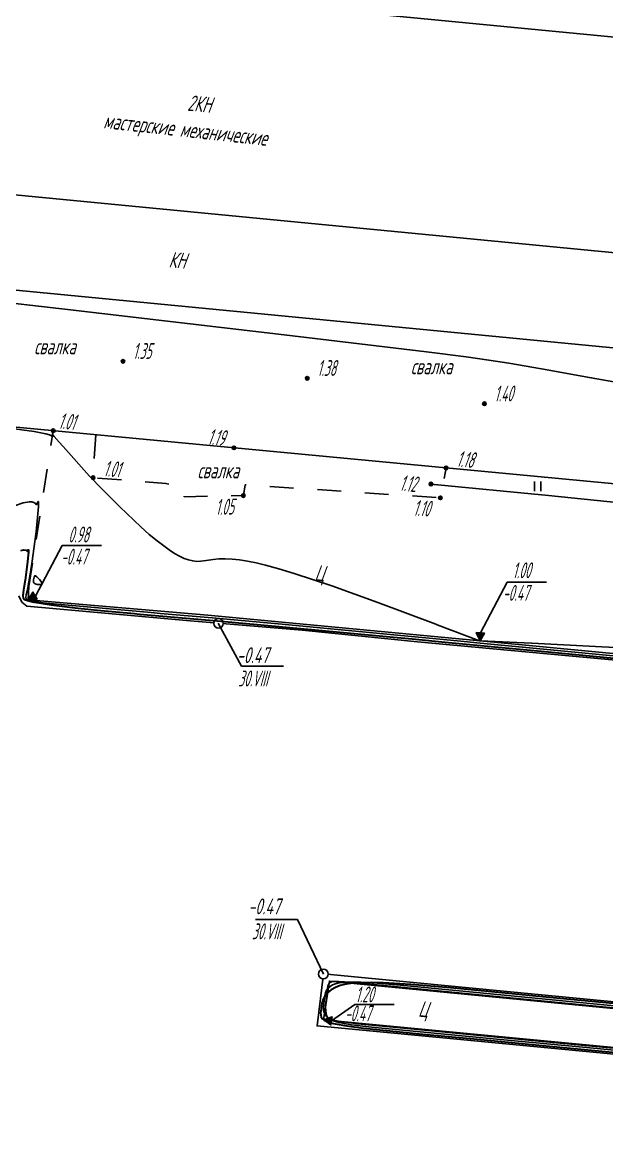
# Model space of a CAD drawing. Extents: x 1233805 to 1234355, y 654698 to 655114.
# Drawn here: x 1233875.7 to 1233912.5, y 654759.6 to 654830.3 of the extents above; entities that cross this region are included whole.
import ezdxf

# ---------------------------------------------------------------- set-up
doc = ezdxf.new("R2010")
doc.units = 0
doc.linetypes.add('ИИDash_15_15', pattern=[3, 1.5, -1.5])
for name, color, linetype, lineweight in [('ИИ_ГИДРОГРАФИЯ', 3, 'Continuous', 25), ('ИИ_ГОРИЗОНТАЛИ_ОСН', 32, 'Continuous', 25), ('ИИ_ГОРИЗОНТАЛИ_УТОЛЩ', 32, 'Continuous', 30), ('ИИ_ДОРОГИ_АД', 7, 'Continuous', 25), ('ИИ_ОГРАДЫ', 7, 'Continuous', 25), ('ИИ_ОТМЕТКИ', 7, 'Continuous', 25), ('ИИ_СООРУЖЕНИЕ', 7, 'Continuous', 25), ('ИИ_СТРОЕНИЕ', 7, 'Continuous', 25), ('ИИ_УГОДЬЯ', 7, 'Continuous', 25)]:
    doc.layers.add(name, color=color, linetype=linetype, lineweight=lineweight)
doc.styles.add('VNIPISIMPLEXCUR', font='simplex.shx', dxfattribs={"width": 0.8, "oblique": 15})
doc.styles.add('ГОСТ 2.304 КУРСИВ', font='cs_gost2304.shx', dxfattribs={"oblique": 15})
doc.linetypes.add('ИИ052801П', pattern='A,2,[39,3dservice.shx,S=0.8,R=0,X=0,Y=0],2', length=4)
doc.linetypes.add('ИИ054742_3', pattern='A,2,-0.5,[4,3dservice.shx,S=1,R=0,X=0,Y=0],-0.5,2', length=5)
doc.linetypes.add('ИИ054763', pattern='A,2.5,[23,3dservice.shx,S=0.85,R=45,X=0,Y=0],5,[23,3dservice.shx,S=0.85,R=225,X=0,Y=0],2.5', length=10)

# ---------------------------------------------------------------- blocks, each defined once
blk = doc.blocks.new('ИИ05401')
at = {"color": 0, "linetype": 'Continuous', "lineweight": 25}
for points in [[(-0.4, 1.2), (-0.4, 0)], [(0.4, 1.2), (0.4, 0)]]:
    blk.add_lwpolyline(points, dxfattribs=at)
blk = doc.blocks.new('PICKET')
at = {"color": 0, "linetype": 'Continuous', "lineweight": 25}
for p, q in [((-0.23, 0), (0.23, 0)), ((0, 0.23), (0, -0.23))]:
    blk.add_line(p, q, dxfattribs=at)
blk.add_circle((0, 0), 0.23, dxfattribs=at)
at = {"color": 0, "linetype": 'Continuous', "style": 'VNIPISIMPLEXCUR', "oblique": 15, "width": 0.8}
blk.add_attdef('OTMETKA', (1.25, 0.3), '', height=2, dxfattribs=at)
at = {"color": 8, "linetype": 'Continuous', "style": 'VNIPISIMPLEXCUR', "oblique": 15, "width": 0.8, "flags": 1}
blk.add_attdef('NOMER', (1.25, -2.7), '', height=2, dxfattribs=at)
blk = doc.blocks.new('ИИ05280')
at = {"linetype": 'Continuous'}
blk.add_hatch(color=0, dxfattribs=at).paths.add_polyline_path([(0.5, 1), (-0.53, 1), (0, 0)])
at = {"color": 0, "linetype": 'Continuous'}
blk.add_lwpolyline([(0, 0), (-0.53, 1), (0.5, 1), (0, 0)], dxfattribs=at)
at = {"color": 0, "linetype": 'Continuous', "style": 'VNIPISIMPLEXCUR', "oblique": 15, "width": 0.8}
for tag, p in [('TOP', (1.71, 4.43)), ('FOUNDATION', (1.71, 1))]:
    blk.add_attdef(tag, p, '', height=2, dxfattribs=at)
blk = doc.blocks.new('*U201')
at = {"color": 0, "linetype": 'ByBlock', "lineweight": -2}
for points in [[(0, 0), (3.38, 6.41)], [(3.38, 6.41), (8.33, 6.41)]]:
    blk.add_lwpolyline(points, dxfattribs=at)
blk = doc.blocks.new('*U213')
at = {"color": 0, "linetype": 'ByBlock', "lineweight": -2}
for points in [[(0, 0), (2.95, 2.08)], [(2.95, 2.08), (7.89, 2.08)]]:
    blk.add_lwpolyline(points, dxfattribs=at)
blk = doc.blocks.new('ИИ052131')
at = {"color": 7, "linetype": 'Continuous', "style": 'VNIPISIMPLEXCUR', "oblique": 15, "width": 0.8}
for tag, p in [('HEIGHT', (1.3, 0.7)), ('DATE', (1.3, -2.7))]:
    blk.add_attdef(tag, p, '', height=2, dxfattribs=at)
at = {"color": 0, "linetype": 'Continuous', "lineweight": 25}
blk.add_wipeout([(-0.53, -0.28), (-0.47, -0.38), (-0.38, -0.47), (-0.28, -0.53), (-0.18, -0.58), (-0.06, -0.6), (0.06, -0.6), (0.18, -0.58), (0.28, -0.53), (0.38, -0.47), (0.47, -0.38), (0.53, -0.28), (0.58, -0.18), (0.6, -0.06), (0.6, 0.06), (0.58, 0.18), (0.53, 0.28), (0.47, 0.38), (0.38, 0.47), (0.28, 0.53), (0.18, 0.58), (0.06, 0.6), (-0.06, 0.6), (-0.18, 0.58), (-0.28, 0.53), (-0.38, 0.47), (-0.47, 0.38), (-0.53, 0.28), (-0.58, 0.18), (-0.6, 0.06), (-0.6, -0.06), (-0.58, -0.18)], dxfattribs=at)
blk.add_circle((0, 0), 0.6, dxfattribs=at)
blk = doc.blocks.new('*U215')
at = {"color": 0, "linetype": 'ByBlock', "lineweight": -2}
for points in [[(0, 0), (2.94, -5.41)], [(2.94, -5.41), (8.23, -5.41)]]:
    blk.add_lwpolyline(points, dxfattribs=at)
blk = doc.blocks.new('*U217')
at = {"color": 0, "linetype": 'ByBlock', "lineweight": -2}
for points in [[(-3.24, 6.87), (-8.53, 6.87)], [(0, 0), (-3.24, 6.87)]]:
    blk.add_lwpolyline(points, dxfattribs=at)

msp = doc.modelspace()

# ---------------------------------------------------------------- linework, layer by layer
at = {"layer": 'ИИ_ГИДРОГРАФИЯ', "flags": 128}
msp.add_lwpolyline([(1233875.468, 654794.116), (1233875.671, 654793.732), (1233875.974, 654793.46), (1233886.265, 654792.536), (1233893.322, 654791.949), (1233900.581, 654791.226), (1233917.153, 654789.679), (1233923.464, 654789.052), (1233921.683, 654771.835), (1233921.287, 654767.734), (1233894.66, 654770.284), (1233894.264, 654767.011), (1233920.906, 654764.47), (1233919.089, 654745.178), (1233916.887, 654721.798), (1233915.746, 654709.852), (1233916.454, 654709.562), (1233916.386, 654708.843), (1233915.839, 654708.723), (1233915.821, 654706.399), (1233916.079, 654704.831), (1233915.34, 654702.544), (1233901.558, 654703.792), (1233901.143, 654699.842)], dxfattribs=at)
at = {"layer": 'ИИ_ГОРИЗОНТАЛИ_ОСН', "elevation": 1.5, "flags": 128}
msp.add_lwpolyline([(1233866.984, 654813.491), (1233878.736, 654812.157), (1233892.199, 654810.58), (1233901.166, 654809.5), (1233903.666, 654809.183), (1233905.083, 654808.986), (1233906.349, 654808.784), (1233908.408, 654808.422), (1233911.538, 654807.868), (1233915.699, 654807.123), (1233915.965, 654807.075), (1233917.39, 654806.827), (1233918.519, 654806.679), (1233919.859, 654806.554), (1233921.722, 654806.413), (1233922.444, 654806.362)], dxfattribs=at)
at = {"layer": 'ИИ_ГОРИЗОНТАЛИ_ОСН', "elevation": 0.5, "flags": 128}
msp.add_lwpolyline([(1233876.396, 654795.126), (1233876.434, 654795.297), (1233876.481, 654795.385), (1233876.531, 654795.389), (1233876.604, 654795.325), (1233876.61, 654795.318), (1233876.688, 654795.238), (1233876.769, 654795.158), (1233876.93, 654794.969), (1233876.954, 654794.906), (1233876.942, 654794.863), (1233876.879, 654794.835), (1233876.766, 654794.828), (1233876.626, 654794.846), (1233876.506, 654794.882), (1233876.441, 654794.921), (1233876.403, 654794.972), (1233876.389, 654795.036), (1233876.396, 654795.126)], close=True, dxfattribs=at)
at = {"layer": 'ИИ_ДОРОГИ_АД', "linetype": 'ИИDash_15_15', "flags": 128}
for points in [[(1233876.094, 654794.705), (1233877.638, 654804.53)], [(1233880.317, 654804.276), (1233880.157, 654801.564), (1233884.735, 654801.204), (1233885.895, 654800.889), (1233885.895, 654800.364), (1233889.619, 654800.446), (1233889.734, 654801.119), (1233902.031, 654800.3), (1233902.392, 654802.185)]]:
    msp.add_lwpolyline(points, dxfattribs=at)
at = {"layer": 'ИИ_ОГРАДЫ', "linetype": 'ИИ054763', "flags": 128}
msp.add_lwpolyline([(1233938.009, 654799.48), (1233937.47, 654799.534), (1233937.393, 654798.916), (1233925.237, 654800.021), (1233867.307, 654805.509), (1233834.356, 654808.515)], dxfattribs=at)
at = {"layer": 'ИИ_ОГРАДЫ', "linetype": 'ИИ054742_3', "flags": 128}
msp.add_lwpolyline([(1233901.436, 654801.162), (1233908.845, 654800.457), (1233920.479, 654799.253), (1233937.001, 654797.613)], dxfattribs=at)
at = {"layer": 'ИИ_СООРУЖЕНИЕ', "linetype": 'ИИ052801П', "flags": 128}
msp.add_lwpolyline([(1233876.094, 654794.705), (1233876.07, 654793.869), (1233887.375, 654792.893), (1233904.534, 654791.287), (1233923.908, 654789.433), (1233923.24, 654783.013), (1233922.31, 654774.173), (1233921.662, 654767.271), (1233895.041, 654769.836), (1233894.678, 654767.394), (1233921.365, 654764.842), (1233919.463, 654744.55), (1233916.188, 654710.217), (1233916.712, 654709.887)], dxfattribs=at)
at = {"layer": 'ИИ_СТРОЕНИЕ'}
for points in [[(1233842.145, 654836.196), (1233842.739, 654842.336), (1233932.993, 654833.612), (1233932.4, 654827.472)], [(1233842.145, 654836.196), (1233932.4, 654827.472), (1233931.097, 654813.994), (1233840.842, 654822.718)], [(1233931.097, 654813.994), (1233930.522, 654808.044), (1233840.267, 654816.768), (1233840.842, 654822.718)]]:
    msp.add_lwpolyline(points, close=True, dxfattribs=at)

# ---------------------------------------------------------------- block references
at = {"layer": 'ИИ_ОТМЕТКИ'}
ref = msp.add_blockref('PICKET', (1233882.037, 654808.906, 1.346), dxfattribs=dict(at, xscale=0.5, yscale=0.5, zscale=0.5))
ref.add_attrib('OTMETKA', '1.35', (1233882.662, 654809.056, 1.346), dxfattribs={"layer": '0', "color": 0, "linetype": 'Continuous', "height": 1, "style": 'ГОСТ 2.304 КУРСИВ', "oblique": 15, "width": 0.65})
ref = msp.add_blockref('PICKET', (1233893.646, 654807.834, 1.382), dxfattribs=dict(at, xscale=0.5, yscale=0.5, zscale=0.5))
ref.add_attrib('OTMETKA', '1.38', (1233894.271, 654807.984, 1.382), dxfattribs={"layer": '0', "color": 0, "linetype": 'Continuous', "height": 1, "style": 'ГОСТ 2.304 КУРСИВ', "oblique": 15, "width": 0.65})
ref = msp.add_blockref('PICKET', (1233904.81, 654806.227, 1.396), dxfattribs=dict(at, xscale=0.5, yscale=0.5, zscale=0.5))
ref.add_attrib('OTMETKA', '1.40', (1233905.435, 654806.377, 1.396), dxfattribs={"layer": '0', "color": 0, "linetype": 'Continuous', "height": 1, "style": 'ГОСТ 2.304 КУРСИВ', "oblique": 15, "width": 0.65})
ref = msp.add_blockref('PICKET', (1233877.638, 654804.53, 1.011), dxfattribs=dict(at, xscale=0.5, yscale=0.5, zscale=0.5))
ref.add_attrib('OTMETKA', '1.01', (1233877.945, 654804.664, 1.011), dxfattribs={"layer": '0', "color": 0, "linetype": 'Continuous', "height": 1, "rotation": 354.58853, "style": 'ГОСТ 2.304 КУРСИВ', "oblique": 15, "width": 0.65})
ref = msp.add_blockref('PICKET', (1233889.027, 654803.451, 1.192), dxfattribs=dict(at, xscale=0.5, yscale=0.5, zscale=0.5))
ref.add_attrib('OTMETKA', '1.19', (1233887.345, 654803.668, 1.192), dxfattribs={"layer": '0', "color": 0, "linetype": 'Continuous', "height": 1, "rotation": 354.58853, "style": 'ГОСТ 2.304 КУРСИВ', "oblique": 15, "width": 0.65})
ref = msp.add_blockref('PICKET', (1233902.392, 654802.185, 1.178), dxfattribs=dict(at, xscale=0.5, yscale=0.5, zscale=0.5))
ref.add_attrib('OTMETKA', '1.18', (1233903.029, 654802.276, 1.178), dxfattribs={"layer": '0', "color": 0, "linetype": 'Continuous', "height": 1, "rotation": 354.58853, "style": 'ГОСТ 2.304 КУРСИВ', "oblique": 15, "width": 0.65})
ref = msp.add_blockref('PICKET', (1233880.157, 654801.564, 1.007), dxfattribs=dict(at, xscale=0.5, yscale=0.5, zscale=0.5))
ref.add_attrib('OTMETKA', '1.01', (1233880.792, 654801.664, 1.007), dxfattribs={"layer": '0', "color": 0, "linetype": 'Continuous', "height": 1, "rotation": 355.49174, "style": 'ГОСТ 2.304 КУРСИВ', "oblique": 15, "width": 0.65})
ref = msp.add_blockref('PICKET', (1233901.436, 654801.162, 1.116), dxfattribs=dict(at, xscale=0.5, yscale=0.5, zscale=0.5))
ref.add_attrib('OTMETKA', '1.12', (1233899.442, 654800.754, 1.116), dxfattribs={"layer": '0', "color": 0, "linetype": 'Continuous', "height": 1, "rotation": 354.56664, "style": 'ГОСТ 2.304 КУРСИВ', "oblique": 15, "width": 0.65})
ref = msp.add_blockref('PICKET', (1233889.619, 654800.446, 1.049), dxfattribs=dict(at, xscale=0.5, yscale=0.5, zscale=0.5))
ref.add_attrib('OTMETKA', '1.05', (1233887.875, 654799.225, 1.049), dxfattribs={"layer": '0', "color": 0, "linetype": 'Continuous', "height": 1, "rotation": 1.26161, "style": 'ГОСТ 2.304 КУРСИВ', "oblique": 15, "width": 0.65})
ref = msp.add_blockref('PICKET', (1233902.031, 654800.3, 1.104), dxfattribs=dict(at, xscale=0.5, yscale=0.5, zscale=0.5))
ref.add_attrib('OTMETKA', '1.10', (1233900.308, 654799.181, 1.104), dxfattribs={"layer": '0', "color": 0, "linetype": 'Continuous', "height": 1, "rotation": 356.19112, "style": 'ГОСТ 2.304 КУРСИВ', "oblique": 15, "width": 0.65})
at = {"layer": 'ИИ_СООРУЖЕНИЕ'}
ref = msp.add_blockref('ИИ05280', (1233876.072, 654793.873, 0.98), dxfattribs=dict(at, xscale=0.4999999999999993, yscale=0.4999999999999993, zscale=0.4999999999999993, rotation=301.3169083356545))
ref.add_attrib('TOP', '0.98', (1233878.59, 654797.488, 0.98), dxfattribs={"layer": '0', "color": 0, "linetype": 'Continuous', "height": 1, "style": 'ГОСТ 2.304 КУРСИВ', "oblique": 15, "width": 0.65})
ref.add_attrib('FOUNDATION', '-0.47', (1233878.127, 654796.091, 0.98), dxfattribs={"layer": '0', "color": 0, "linetype": 'Continuous', "height": 1, "style": 'ГОСТ 2.304 КУРСИВ', "oblique": 15, "width": 0.65})
at = {"layer": 'ИИ_СООРУЖЕНИЕ', "color": 7, "xscale": 0.5, "yscale": 0.5, "zscale": 0.5}
for name, p in [('*U201', (1233876.524, 654794.092, 0.98)), ('*U201', (1233904.55, 654791.788, 1)), ('*U213', (1233895.177, 654767.323, 1.2))]:
    msp.add_blockref(name, p, dxfattribs=at)
at = {"layer": 'ИИ_СООРУЖЕНИЕ'}
ref = msp.add_blockref('ИИ05280', (1233904.532, 654791.289, 1), dxfattribs=dict(at, xscale=0.4999999999999993, yscale=0.4999999999999993, zscale=0.4999999999999993, rotation=356.9606921284141))
ref.add_attrib('TOP', '1.00', (1233906.576, 654795.232, 1), dxfattribs={"layer": '0', "color": 0, "linetype": 'Continuous', "height": 1, "style": 'ГОСТ 2.304 КУРСИВ', "oblique": 15, "width": 0.65})
ref.add_attrib('FOUNDATION', '-0.47', (1233905.964, 654793.81, 1), dxfattribs={"layer": '0', "color": 0, "linetype": 'Continuous', "height": 1, "style": 'ГОСТ 2.304 КУРСИВ', "oblique": 15, "width": 0.65})
ref = msp.add_blockref('ИИ05280', (1233894.682, 654767.394, 1.2), dxfattribs=dict(at, xscale=0.4999999999999994, yscale=0.4999999999999994, zscale=0.4999999999999994, rotation=260.8681650449649))
ref.add_attrib('TOP', '1.20', (1233896.683, 654768.495, 1.2), dxfattribs={"layer": '0', "color": 0, "linetype": 'Continuous', "height": 1, "style": 'ГОСТ 2.304 КУРСИВ', "oblique": 15, "width": 0.65})
ref.add_attrib('FOUNDATION', '-0.47', (1233896.012, 654767.298, 1.2), dxfattribs={"layer": '0', "color": 0, "linetype": 'Continuous', "height": 1, "style": 'ГОСТ 2.304 КУРСИВ', "oblique": 15, "width": 0.65})
at = {"layer": 'ИИ_УГОДЬЯ', "xscale": 0.5, "yscale": 0.5, "zscale": 0.5}
msp.add_blockref('ИИ05401', (1233908.166, 654800.727), dxfattribs=at)

# ---------------------------------------------------------------- texts
at = {"layer": 'ИИ_ДОРОГИ_АД', "style": 'ГОСТ 2.304 КУРСИВ', "oblique": 15, "width": 0.8}
for rotation, p in [(354.65298, (1233894.087, 654795.084)), (354.49598, (1233900.618, 654767.6))]:
    msp.add_text('Ц', height=1, rotation=rotation, dxfattribs=at).set_placement(p)
at = {"layer": 'ИИ_СТРОЕНИЕ', "style": 'ГОСТ 2.304 КУРСИВ', "oblique": 15, "width": 0.8}
for s, rotation, p in [('2КН', 354.47895, (1233886.063, 654824.707)), ('мастерские механические', 353.77738, (1233880.779, 654823.604)), ('КН', 354.47895, (1233884.897, 654814.837))]:
    msp.add_text(s, height=1, rotation=rotation, dxfattribs=at).set_placement(p)
at = {"layer": 'ИИ_УГОДЬЯ', "style": 'ГОСТ 2.304 КУРСИВ', "oblique": 15, "width": 0.8}
for p in [(1233876.442, 654809.346), (1233900.17, 654808.087), (1233886.733, 654801.528)]:
    msp.add_text('свалка', height=1, dxfattribs=at).set_placement(p)

# ---------------------------------------------------------------- next in the draw order: block references
at = {"layer": 'ИИ_ГИДРОГРАФИЯ'}
ref = msp.add_blockref('ИИ052131', (1233888.056, 654792.388, -0.47), dxfattribs=dict(at, xscale=0.5, yscale=0.5, zscale=0.5))
ref.add_attrib('HEIGHT', '-0.47', (1233889.2, 654789.882, -0.17), dxfattribs={"layer": '0', "color": 7, "linetype": 'Continuous', "height": 1, "style": 'ГОСТ 2.304 КУРСИВ', "oblique": 15, "width": 0.8})
ref.add_attrib('DATE', '30.VIII', (1233889.293, 654788.411), dxfattribs={"layer": '0', "color": 7, "linetype": 'Continuous', "height": 1, "style": 'ГОСТ 2.304 КУРСИВ', "oblique": 15, "width": 0.65})
ref = msp.add_blockref('ИИ052131', (1233894.66, 654770.282, -0.47), dxfattribs=dict(at, xscale=0.5, yscale=0.5, zscale=0.5))
ref.add_attrib('HEIGHT', '-0.47', (1233889.922, 654774.047, -0.17), dxfattribs={"layer": '0', "color": 7, "linetype": 'Continuous', "height": 1, "style": 'ГОСТ 2.304 КУРСИВ', "oblique": 15, "width": 0.8})
ref.add_attrib('DATE', '30.VIII', (1233890.155, 654772.469), dxfattribs={"layer": '0', "color": 7, "linetype": 'Continuous', "height": 1, "style": 'ГОСТ 2.304 КУРСИВ', "oblique": 15, "width": 0.65})

# ---------------------------------------------------------------- next in the draw order: linework, layer by layer
at = {"layer": 'ИИ_ГОРИЗОНТАЛИ_ОСН', "flags": 128}
for points, elevation in [([(1233874.887, 654804.7), (1233876.44, 654804.484), (1233877.183, 654804.339), (1233877.414, 654804.272), (1233877.536, 654804.211), (1233877.544, 654804.206), (1233877.586, 654804.301), (1233877.597, 654804.333), (1233877.603, 654804.307), (1233877.603, 654804.297), (1233877.7, 654804.176), (1233878.02, 654803.817), (1233878.274, 654803.527), (1233879.934, 654801.67), (1233880.714, 654800.852), (1233881.721, 654799.856), (1233881.801, 654799.778), (1233881.841, 654799.738), (1233883.16, 654798.477), (1233883.695, 654797.998), (1233884.19, 654797.582), (1233884.94, 654797.017), (1233885.277, 654796.8), (1233885.592, 654796.622), (1233885.89, 654796.483), (1233886.171, 654796.381), (1233886.436, 654796.318), (1233886.685, 654796.293), (1233886.932, 654796.304), (1233887.279, 654796.355), (1233887.708, 654796.418), (1233888.083, 654796.45), (1233888.481, 654796.455), (1233888.905, 654796.434), (1233889.373, 654796.384), (1233889.878, 654796.305), (1233890.421, 654796.197), (1233891.005, 654796.059), (1233891.846, 654795.832), (1233892.825, 654795.537), (1233895.202, 654794.749), (1233898.096, 654793.709), (1233901.751, 654792.33), (1233901.83, 654792.3), (1233904.491, 654791.289), (1233904.519, 654791.286), (1233904.566, 654791.282), (1233907.776, 654791.131), (1233907.802, 654791.13), (1233912.203, 654790.917), (1233915.668, 654790.729)], 1), ([(1233875.258, 654799.819), (1233875.755, 654799.983), (1233876.141, 654800.049), (1233876.29, 654800.045), (1233876.409, 654800.015), (1233876.497, 654799.962), (1233876.558, 654799.882), (1233876.58, 654799.859), (1233876.636, 654799.961), (1233876.687, 654800.065), (1233876.703, 654800.078), (1233876.715, 654800.067), (1233876.717, 654799.761), (1233876.557, 654798.15), (1233876.3, 654796.157), (1233876.152, 654795.236), (1233875.991, 654794.408), (1233875.946, 654794.191), (1233875.923, 654794.011), (1233875.946, 654793.914), (1233876.026, 654793.854), (1233876.198, 654793.807), (1233877.014, 654793.686), (1233878.582, 654793.524), (1233883.82, 654793.063), (1233884.374, 654793.016), (1233887.654, 654792.73), (1233891.81, 654792.347), (1233900.215, 654791.552), (1233902.67, 654791.317), (1233903.529, 654791.235), (1233904.529, 654791.141), (1233908.091, 654790.804), (1233917.958, 654789.863)], 0.5), ([(1233916.83, 654767.907), (1233912.121, 654768.363), (1233905.402, 654769.014), (1233899.512, 654769.581), (1233898.042, 654769.712), (1233897.029, 654769.773), (1233896.234, 654769.775), (1233895.918, 654769.754), (1233895.655, 654769.718), (1233895.432, 654769.665), (1233895.243, 654769.592), (1233895.087, 654769.499), (1233894.962, 654769.386), (1233894.868, 654769.256), (1233894.799, 654769.1), (1233894.75, 654768.916), (1233894.709, 654768.653), (1233894.707, 654768.642), (1233894.705, 654768.628), (1233894.666, 654768.172), (1233894.679, 654768.005), (1233894.715, 654767.86), (1233894.778, 654767.726), (1233894.867, 654767.608), (1233894.984, 654767.504), (1233895.129, 654767.413), (1233895.35, 654767.318), (1233895.63, 654767.235), (1233895.987, 654767.159), (1233896.44, 654767.086), (1233897.7, 654766.935), (1233900.099, 654766.7), (1233905.791, 654766.159), (1233911.916, 654765.577), (1233917.693, 654765.027)], 0.5), ([(1233917.227, 654767.739), (1233911.411, 654768.303), (1233901.25, 654769.288), (1233896.357, 654769.761), (1233895.626, 654769.817), (1233895.392, 654769.818), (1233895.222, 654769.801), (1233895.086, 654769.753), (1233895.003, 654769.663), (1233894.952, 654769.512), (1233894.903, 654769.214), (1233894.9, 654769.198), (1233894.897, 654769.175), (1233894.828, 654768.647), (1233894.8, 654768.248), (1233894.808, 654767.926), (1233894.853, 654767.687), (1233894.927, 654767.549), (1233895.057, 654767.452), (1233895.277, 654767.372), (1233895.617, 654767.3), (1233896.803, 654767.148), (1233899.494, 654766.884), (1233908.244, 654766.052), (1233915.811, 654765.333)], 1)]:
    msp.add_lwpolyline(points, dxfattribs=dict(at, elevation=elevation))
at = {"layer": 'ИИ_ГОРИЗОНТАЛИ_УТОЛЩ', "flags": 128}
for points in [[(1233875.609, 654796.981), (1233875.797, 654797.013), (1233875.928, 654796.997), (1233876, 654796.932), (1233876.011, 654796.921), (1233876.039, 654796.971), (1233876.064, 654797.022), (1233876.077, 654797.023), (1233876.078, 654796.873), (1233876, 654796.087), (1233875.874, 654795.112), (1233875.773, 654794.493), (1233875.719, 654794.12), (1233875.737, 654793.989), (1233875.824, 654793.9), (1233876.011, 654793.822), (1233876.33, 654793.743), (1233877.508, 654793.547), (1233879.185, 654793.338), (1233880.635, 654793.192), (1233882.759, 654793.002), (1233883.068, 654792.976), (1233887.973, 654792.543), (1233893.681, 654792.027), (1233898.855, 654791.539), (1233900.261, 654791.403), (1233902.538, 654791.184), (1233905.677, 654790.888), (1233908.383, 654790.634), (1233915.153, 654789.989)], [(1233913.591, 654768.35), (1233909.553, 654768.74), (1233902.668, 654769.4), (1233900.161, 654769.625), (1233898.432, 654769.728), (1233897.705, 654769.743), (1233897.076, 654769.732), (1233896.538, 654769.697), (1233896.089, 654769.635), (1233895.728, 654769.55), (1233895.416, 654769.436), (1233895.153, 654769.293), (1233894.938, 654769.12), (1233894.774, 654768.922), (1233894.652, 654768.693), (1233894.571, 654768.433), (1233894.515, 654768.093), (1233894.515, 654768.087), (1233894.514, 654768.08), (1233894.489, 654767.841), (1233894.493, 654767.688), (1233894.529, 654767.564), (1233894.599, 654767.461), (1233894.717, 654767.369), (1233894.885, 654767.286), (1233895.111, 654767.211), (1233895.405, 654767.139), (1233896.139, 654767.011), (1233897.184, 654766.874), (1233900.705, 654766.517), (1233904.148, 654766.189), (1233908.02, 654765.821), (1233914.86, 654765.169)]]:
    msp.add_lwpolyline(points, dxfattribs=at)

# ---------------------------------------------------------------- next in the draw order: block references
at = {"layer": 'ИИ_ГИДРОГРАФИЯ', "color": 7, "xscale": 0.5, "yscale": 0.5, "zscale": 0.5}
for name, p in [('*U215', (1233888.033, 654792.389, -0.47)), ('*U217', (1233894.66, 654770.282, -0.94))]:
    msp.add_blockref(name, p, dxfattribs=at)

doc.saveas('drawing.dxf')
